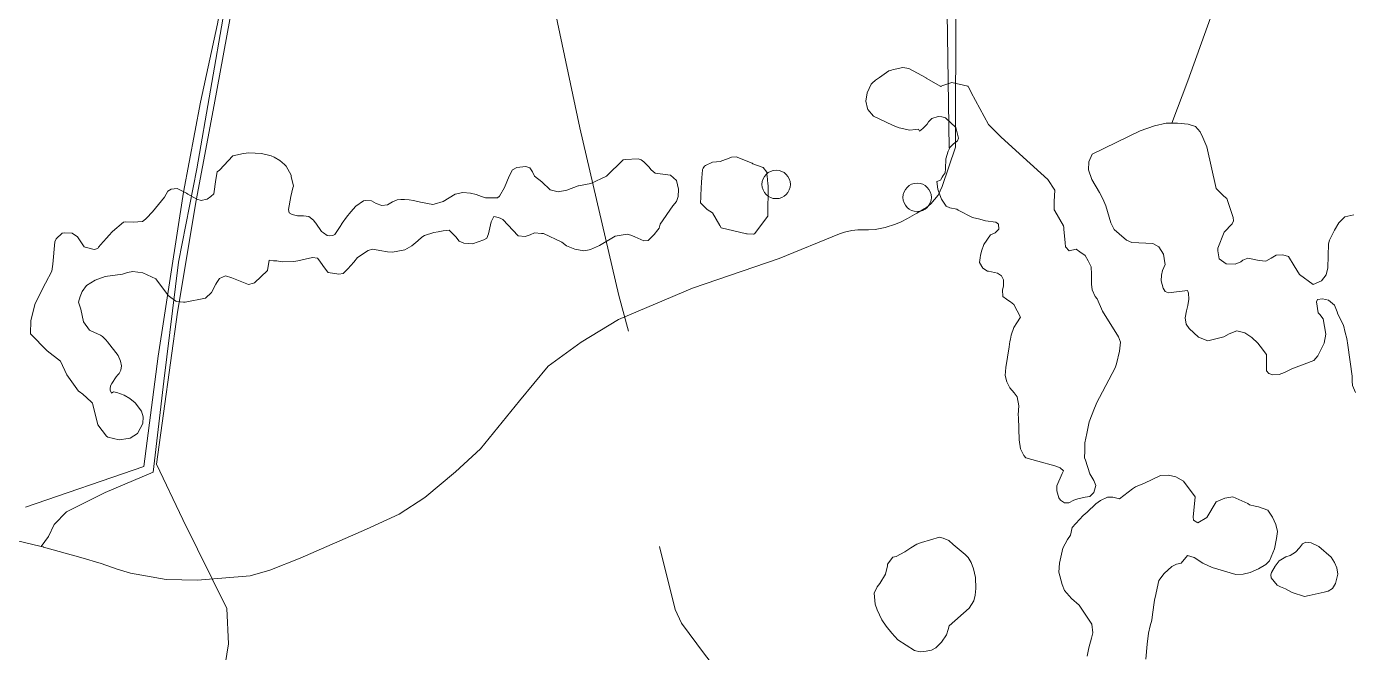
# Model space of a CAD drawing. Header units: metres. Extents: x 4652992 to 4879070, y 2074171 to 2309877.
# Drawn here: x 4654274.9 to 4654461.7, y 2306830.2 to 2306918.4 of the extents above; entities that cross this region are included whole.
import ezdxf

# ---------------------------------------------------------------- set-up
doc = ezdxf.new("R2010")
doc.units = ezdxf.units.M
doc.header["$MEASUREMENT"] = 0
doc.layers.get('0').update_dxf_attribs({"color": 4, "lineweight": 0})
for name, color, linetype, lineweight in [('Level 1', 2, 'Continuous', 0), ('Level 14', 6, 'Continuous', 0), ('Level 3', 46, 'Continuous', 0), ('Level 37', 3, 'Continuous', 0), ('Level 40', 1, 'Continuous', 0)]:
    doc.layers.add(name, color=color, linetype=linetype, lineweight=lineweight)

# ---------------------------------------------------------------- blocks, each defined once
blk = doc.blocks.new('TANQUE')
at = {"color": 0, "linetype": 'ByBlock', "lineweight": -2, "ltscale": 10}
blk.add_circle((0, 0), 2, dxfattribs=at)

msp = doc.modelspace()

# ---------------------------------------------------------------- linework, layer by layer
at = {"layer": 'Level 1'}
msp.add_polyline3d([(4654363.992312, 2306845.150332, 1385.8209), (4654366.208681, 2306836.276491, 1380.5009), (4654367.114077, 2306834.328921, 1379.4809), (4654370.33771, 2306829.982912, 1375.8009), (4654374.737673, 2306824.292483, 1370.3809), (4654377.614931, 2306821.31708, 1365.1009), (4654380.590517, 2306818.670107, 1362.6409), (4654383.959475, 2306815.556887, 1360.3009), (4654389.90729, 2306811.332888, 1358), (4654392.615481, 2306809.687685, 1357), (4654396.544924, 2306806.770876, 1355), (4654404.276308, 2306802.799929, 1353), (4654408.566714, 2306799.373476, 1352.42), (4654409.19208, 2306798.639529, 1352.4), (4654409.871096, 2306797.909914, 1352.4), (4654411.171511, 2306796.429507, 1352.4), (4654411.564089, 2306796.245486, 1352.38), (4654411.940127, 2306796.136111, 1352.36), (4654412.24988, 2306796.113283, 1352.34), (4654412.939089, 2306796.209109, 1352.3), (4654416.652969, 2306796.172719, 1352.313651)], dxfattribs=at)
at = {"layer": 'Level 3'}
for points in [[(4654276.922779, 2306845.142092, 1397.300004), (4654277.963686, 2306846.578127, 1398), (4654278.761294, 2306848.232119, 1399), (4654280.493288, 2306850.012881, 1400), (4654285.969485, 2306852.769289, 1400.12), (4654292.733095, 2306855.599306, 1400), (4654294.189699, 2306868.434511, 1401), (4654296.283083, 2306885.209902, 1402), (4654298.847475, 2306898.352724, 1402.38), (4654302.688296, 2306920.526919, 1402.44), (4654306.956728, 2306942.757876, 1402), (4654313.818383, 2306979.830716, 1401.246301)], [(4654264.991884, 2306847.9975, 1397.3), (4654276.922779, 2306845.142092, 1397.3), (4654277.197695, 2306845.076296, 1397.3), (4654277.245489, 2306845.06312, 1397.3), (4654282.524477, 2306843.607729, 1397.3), (4654285.388125, 2306842.75873, 1397.3), (4654287.655703, 2306841.951113, 1397.3), (4654289.514101, 2306841.408327, 1397.3), (4654294.518679, 2306840.502077, 1397.18), (4654298.951723, 2306840.3855, 1397.02), (4654306.356509, 2306841.004092, 1397.02), (4654309.146731, 2306841.832278, 1397.02), (4654313.420107, 2306843.515322, 1397.02), (4654322.744509, 2306847.601931, 1397.02), (4654327.374087, 2306849.720095, 1397.02), (4654330.96393, 2306852.069094, 1397.02), (4654335.298891, 2306855.684878, 1397), (4654338.794497, 2306858.911684, 1396.94), (4654344.296328, 2306865.686892, 1396.84), (4654348.316103, 2306870.550478, 1396.72), (4654352.977724, 2306873.935915, 1396.72), (4654358.24573, 2306877.109682, 1396.72), (4654368.65851, 2306881.524294, 1396.72), (4654380.869509, 2306885.711733, 1396.72), (4654389.378908, 2306889.204104, 1396.72), (4654390.039492, 2306889.432497, 1396.72), (4654391.069521, 2306889.656924, 1396.72), (4654391.954104, 2306889.765078, 1396.72), (4654393.455508, 2306889.776491, 1396.72), (4654394.360476, 2306889.829287, 1396.72), (4654395.78351, 2306890.077517, 1396.72), (4654397.22748, 2306890.555483, 1396.72), (4654398.029726, 2306890.884524, 1396.72), (4654398.937502, 2306891.372927, 1396.72), (4654400.243105, 2306892.118716, 1396.72), (4654401.591921, 2306892.904482, 1396.72), (4654402.217287, 2306893.409914, 1396.72), (4654403.231081, 2306894.627688, 1396.72), (4654403.831484, 2306895.877077, 1396.72), (4654405.698488, 2306901.425722, 1396.86), (4654405.743899, 2306921.729494, 1396.4)]]:
    msp.add_polyline3d(points, dxfattribs=at)
at = {"layer": 'Level 37'}
for points in [[(4654472.168743, 2307004.035675, 1392.6902), (4654458.661805, 2306965.887813, 1393.2514), (4654441.617868, 2306919.639756, 1394.3514), (4654438.414616, 2306910.747411, 1394.6514), (4654436.157846, 2306904.787936, 1394.685072)], [(4654274.729446, 2306850.694295, 1401.1864), (4654291.396217, 2306856.41574, 1401.7864), (4654293.4364, 2306871.983657, 1402.4864), (4654296.980473, 2306895.071756, 1404.1072), (4654299.37287, 2306907.738708, 1403.8514), (4654301.758105, 2306918.785177, 1403.8514), (4654312.993461, 2306979.447371, 1402.5514), (4654275.494911, 2306982.788654, 1404.5514), (4654252.930984, 2306960.938304, 1405.8514)], [(4654404.801918, 2306901.289521, 1397.8567), (4654403.745977, 2306971.12667, 1398.0514), (4654378.847821, 2306972.901903, 1399.1514), (4654339.390607, 2306976.659923, 1401.1121), (4654314.452355, 2306979.035114, 1402.3514), (4654301.306615, 2306907.394021, 1403.9514), (4654298.748479, 2306893.898562, 1404.1356), (4654296.159264, 2306878.149029, 1402.8864), (4654293.163011, 2306856.76234, 1401.4864), (4654296.902859, 2306848.944624, 1400.7864), (4654303.093077, 2306836.403966, 1397.9864), (4654303.297969, 2306831.448547, 1395.5864), (4654302.391012, 2306825.616385, 1394.69)], [(4654339.390607, 2306976.659923, 1401.112145), (4654344.552806, 2306943.145779, 1401.448409), (4654352.80666, 2306904.141527, 1400.756644), (4654358.292457, 2306880.526699, 1398.681347), (4654359.638482, 2306875.505754, 1397.989583)]]:
    msp.add_polyline3d(points, dxfattribs=at)
at = {"layer": 'Level 40', "color": 3}
for points in [[(4654400.490846, 2306903.934916, 1400.4906), (4654400.078458, 2306903.882569, 1400.4906), (4654399.259106, 2306903.802308, 1400.4906), (4654397.765673, 2306904.128628, 1400.4906), (4654397.371166, 2306904.29625, 1400.4906), (4654396.827216, 2306904.527369, 1400.4906), (4654394.157033, 2306905.801003, 1400.4906), (4654393.331454, 2306906.713266, 1400.4906), (4654393.292353, 2306906.876466, 1400.4906), (4654393.083354, 2306907.883757, 1400.4906), (4654393.263893, 2306909.089824, 1400.4906), (4654393.823337, 2306910.300699, 1400.4906), (4654394.007503, 2306910.490784, 1400.4906), (4654394.094553, 2306910.571085, 1400.4906), (4654394.275487, 2306910.722096, 1400.4906), (4654394.427115, 2306910.844445, 1400.4906), (4654394.965359, 2306911.209097, 1400.4906), (4654396.296366, 2306912.164578, 1400.4906), (4654396.682917, 2306912.271023, 1400.4906), (4654396.90745, 2306912.338391, 1400.4906), (4654397.176218, 2306912.403731, 1400.4906), (4654398.277221, 2306912.614852, 1400.4906), (4654399.098066, 2306912.515817, 1400.4906), (4654401.574433, 2306911.171037, 1400.4906), (4654401.566137, 2306911.132671, 1400.4906), (4654403.602614, 2306909.961828, 1401.8667), (4654403.688603, 2306910.026684, 1401.8667), (4654403.895175, 2306910.102192, 1401.8667), (4654405.153633, 2306910.508504, 1401.8667), (4654407.446738, 2306910.007357, 1401.8667), (4654407.481212, 2306909.947582, 1401.8667), (4654407.536517, 2306909.852702, 1401.8667), (4654407.805098, 2306909.338295, 1401.8667), (4654407.9008, 2306909.126795, 1401.8667), (4654410.338907, 2306904.604289, 1405.3069), (4654412.070861, 2306902.86448, 1406.683), (4654415.23232, 2306900.022945, 1405.3069), (4654418.69027, 2306896.871249, 1402.5547), (4654419.685175, 2306895.372186, 1402.5547), (4654419.597182, 2306893.767446, 1402.5547), (4654419.571896, 2306893.252353, 1402.5547), (4654419.56396, 2306892.595074, 1402.5547), (4654419.660919, 2306892.444002, 1402.5547), (4654420.914362, 2306890.33761, 1402.5547), (4654420.933539, 2306890.091587, 1402.5547), (4654420.951087, 2306889.866467, 1402.5547), (4654421.119247, 2306887.917822, 1402.5547), (4654421.201107, 2306887.375005, 1402.5), (4654421.691227, 2306886.807384, 1402.5), (4654422.660251, 2306887.050077, 1397.5), (4654423.21816, 2306886.671837, 1397.5), (4654423.932836, 2306886.131171, 1397.5), (4654424.350171, 2306885.399096, 1397.5), (4654424.802096, 2306884.531294, 1397.5), (4654424.834512, 2306883.498779, 1397.5), (4654424.858824, 2306882.724402, 1397.5), (4654424.848541, 2306882.085767, 1397.5), (4654424.933939, 2306881.298064, 1397.5), (4654425.372599, 2306880.369128, 1397.5), (4654425.625041, 2306880.057648, 1397.5), (4654426.404276, 2306878.315536, 1395), (4654428.661223, 2306874.68724, 1391.5), (4654428.945447, 2306873.914376, 1391.5), (4654428.801483, 2306872.653475, 1391.5), (4654428.352529, 2306870.877659, 1391.5), (4654428.170723, 2306870.335827, 1391.5), (4654425.97722, 2306866.162672, 1391.5), (4654425.645532, 2306865.524377, 1391.5), (4654425.260424, 2306864.639312, 1391.5), (4654424.525103, 2306862.732379, 1391.5), (4654424.164523, 2306861.066714, 1391.5), (4654423.884077, 2306859.771222, 1391.5), (4654423.890057, 2306858.607039, 1391.5), (4654423.87451, 2306857.641383, 1391.5), (4654423.992506, 2306857.292612, 1391.5), (4654424.595732, 2306855.406386, 1386.5), (4654425.1651, 2306854.436482, 1386.5), (4654425.46473, 2306853.720608, 1386.5), (4654425.18756, 2306852.740357, 1386.5), (4654424.618992, 2306852.213992, 1386.5), (4654423.945062, 2306852.100898, 1386.5), (4654422.920718, 2306851.869146, 1386.5), (4654422.357369, 2306851.666871, 1386.5), (4654421.629651, 2306851.305333, 1386.5), (4654421.044622, 2306851.302925, 1386.5), (4654420.478246, 2306851.686718, 1386.5), (4654420.221947, 2306852.002839, 1386.5), (4654419.976066, 2306852.967155, 1386.5), (4654419.937913, 2306853.691003, 1386.5), (4654420.691617, 2306855.40941, 1388.5), (4654420.900802, 2306855.809145, 1390.5), (4654420.41258, 2306856.239169, 1390.5), (4654419.699212, 2306856.524266, 1390.5), (4654417.26117, 2306857.171577, 1392.5), (4654415.578502, 2306857.660169, 1395), (4654415.325179, 2306857.972628, 1395), (4654414.823663, 2306858.917886, 1395), (4654414.647036, 2306860.177991, 1395), (4654414.567456, 2306863.301025, 1396.5), (4654414.524671, 2306863.695333, 1396.5), (4654414.606338, 2306864.960744, 1396.5), (4654414.387814, 2306866.238632, 1398), (4654413.931057, 2306866.786565, 1398), (4654413.31763, 2306867.496772, 1398), (4654412.927014, 2306868.350432, 1398), (4654412.67171, 2306869.238591, 1398), (4654412.787775, 2306870.365841, 1398), (4654413.255386, 2306873.265371, 1400), (4654413.352841, 2306874.010376, 1400), (4654413.432006, 2306874.376234, 1400), (4654413.550754, 2306874.925025, 1400), (4654413.910002, 2306875.996031, 1400), (4654414.311836, 2306876.674592, 1400), (4654414.861812, 2306877.448526, 1400), (4654413.913302, 2306879.252213, 1400), (4654413.418195, 2306879.615794, 1400), (4654413.363614, 2306879.652792, 1400), (4654412.862207, 2306879.992674, 1400), (4654412.367092, 2306880.356262, 1400), (4654412.321498, 2306881.32418, 1400), (4654412.427054, 2306881.812043, 1400), (4654412.429144, 2306882.7057, 1400), (4654412.16943, 2306883.273354, 1400), (4654411.613419, 2306883.650262, 1400), (4654410.761108, 2306883.836423, 1400), (4654410.328921, 2306883.93082, 1400), (4654410.213191, 2306883.956098, 1400), (4654409.535404, 2306884.359609, 1400), (4654409.071727, 2306885.163433, 1400), (4654409.140771, 2306885.806851, 1404.5), (4654409.221884, 2306886.181797, 1404.5), (4654409.376755, 2306886.897694, 1404.5), (4654409.641963, 2306887.537898, 1404.5), (4654409.681295, 2306887.719708, 1404.5), (4654410.600921, 2306889.042049, 1404.5), (4654411.297666, 2306889.334123, 1404.5), (4654411.79176, 2306889.860875, 1404.5), (4654411.754496, 2306890.56718, 1404.5), (4654411.370351, 2306890.841511, 1404.5), (4654409.892184, 2306891.037493, 1404.5), (4654409.118816, 2306891.269915, 1404.5), (4654408.090335, 2306891.494598, 1404.5), (4654406.087566, 2306892.554913, 1403.1383), (4654405.884218, 2306892.66257, 1403), (4654404.914147, 2306892.874493, 1403), (4654404.394752, 2306893.115176, 1403), (4654403.716705, 2306894.090208, 1403), (4654403.47115, 2306894.716332, 1403), (4654403.191235, 2306895.477188, 1403), (4654403.050769, 2306896.589251, 1403), (4654403.56567, 2306896.758587, 1405.5), (4654403.813948, 2306897.177938, 1405.5), (4654403.964431, 2306897.432109, 1405.5), (4654404.237322, 2306897.816198, 1405.5), (4654404.294723, 2306898.374149, 1405.5), (4654404.341052, 2306899.758583, 1405.5), (4654404.637115, 2306900.834914, 1405.5), (4654404.949288, 2306901.40061, 1405.5), (4654405.429631, 2306901.866171, 1405.5), (4654405.970394, 2306902.318532, 1405.5), (4654406.109366, 2306902.668517, 1405.5), (4654405.728494, 2306904.185463, 1403.5), (4654404.295011, 2306905.553154, 1401.5), (4654403.748133, 2306905.672657, 1401.5), (4654403.248851, 2306905.718006, 1401.5), (4654402.36675, 2306905.464485, 1401.5), (4654401.883674, 2306904.996265, 1401.5), (4654401.683153, 2306904.657563, 1401.5), (4654401.09982, 2306904.019996, 1401.5), (4654400.643078, 2306903.673532, 1401.5), (4654400.620982, 2306903.670305, 1401.4917), (4654400.490846, 2306903.934916, 1400.4906)], [(4654462.010751, 2306866.848079, 1372), (4654461.600287, 2306867.813641, 1372), (4654461.563706, 2306868.428195, 1372), (4654461.540792, 2306869.130815, 1372), (4654460.91455, 2306873.529601, 1378.5), (4654460.775251, 2306874.441347, 1378.5), (4654460.553642, 2306875.319164, 1378.5), (4654460.311703, 2306876.351485, 1378.5), (4654459.534701, 2306877.899128, 1380), (4654459.445294, 2306878.207742, 1380), (4654459.068156, 2306879.146614, 1380), (4654458.217632, 2306879.845653, 1380), (4654457.346731, 2306880.062023, 1380), (4654456.672466, 2306879.942925, 1380), (4654456.502141, 2306879.599893, 1380), (4654456.737099, 2306878.061718, 1380), (4654457.01255, 2306877.828854, 1380), (4654457.440231, 2306877.241571, 1380), (4654457.837665, 2306875.051243, 1380), (4654457.606349, 2306873.784517, 1380), (4654457.292481, 2306873.147283, 1380), (4654456.732816, 2306872.012132, 1380), (4654456.136514, 2306871.359226, 1380), (4654453.04239, 2306870.166654, 1377.5), (4654452.033128, 2306869.653655, 1377.5), (4654451.265912, 2306869.403041, 1377.5), (4654450.353492, 2306869.346012, 1377.5), (4654449.810924, 2306869.522523, 1377.5), (4654449.480253, 2306869.916288, 1377.5), (4654449.48181, 2306870.764474, 1377.5), (4654449.487607, 2306872.22049, 1377.5), (4654448.573211, 2306873.362183, 1381), (4654448.239362, 2306873.801207, 1381), (4654447.422108, 2306874.586482, 1381), (4654446.42648, 2306875.235981, 1381), (4654445.324687, 2306875.513385, 1381), (4654444.232803, 2306875.126027, 1381), (4654443.481678, 2306874.686939, 1381), (4654441.219869, 2306874.10375, 1382.5), (4654439.915534, 2306874.663457, 1382.5), (4654438.593437, 2306875.84842, 1382.5), (4654438.174571, 2306876.491154, 1382.5), (4654438.037629, 2306877.343866, 1382.5), (4654438.235869, 2306878.362032, 1382.5), (4654438.393569, 2306879.090265, 1382.5), (4654438.554912, 2306879.989109, 1382.5), (4654438.478273, 2306880.85426, 1382.5), (4654438.371164, 2306881.204794, 1382.5), (4654435.666824, 2306880.889013, 1389), (4654435.228185, 2306881.086004, 1389), (4654434.95127, 2306881.550145, 1389), (4654434.662274, 2306882.57821, 1389), (4654434.705513, 2306883.371317, 1389), (4654434.839238, 2306884.043721, 1389), (4654435.228988, 2306884.863053, 1392.5), (4654435.186243, 2306885.104844, 1392.5), (4654434.980236, 2306886.312755, 1392.5), (4654434.30169, 2306887.35249, 1392.5), (4654433.454767, 2306887.847183, 1392.5), (4654430.49952, 2306887.990699, 1390.5), (4654429.76826, 2306888.328559, 1390.5), (4654428.715577, 2306889.205662, 1390.5), (4654428.048402, 2306889.824093, 1390.5), (4654427.541133, 2306890.742688, 1390.5), (4654426.838041, 2306893.140393, 1393), (4654426.459937, 2306894.150888, 1393), (4654425.982575, 2306895.028891, 1393), (4654424.901184, 2306896.841745, 1395.5), (4654424.433778, 2306898.218883, 1395.5), (4654424.471627, 2306899.365019, 1395.5), (4654424.95437, 2306900.439051, 1395.5), (4654431.699415, 2306903.713258, 1399.5), (4654433.725315, 2306904.418068, 1399.5), (4654435.355905, 2306904.799961, 1399.5), (4654436.932882, 2306904.776314, 1399.5), (4654438.473465, 2306904.6723, 1399.5), (4654439.47137, 2306904.306023, 1399.5), (4654440.161455, 2306903.583212, 1399.5), (4654440.540925, 2306902.754046, 1399.5), (4654441.100305, 2306901.43621, 1399.5), (4654442.379586, 2306895.602565, 1397.5), (4654442.88901, 2306895.079712, 1397.5), (4654443.485997, 2306894.530136, 1397.5), (4654443.877831, 2306894.159043, 1397.5), (4654444.79986, 2306891.505248, 1394.5), (4654444.830233, 2306891.03489, 1394.5), (4654444.642007, 2306890.629699, 1394.5), (4654443.508162, 2306889.415104, 1394.5), (4654442.637901, 2306887.19463, 1391.5), (4654442.628801, 2306886.825374, 1391.5), (4654442.801793, 2306885.662257, 1391.5), (4654443.812721, 2306884.950881, 1389), (4654445.066434, 2306884.943427, 1389), (4654445.851568, 2306885.259435, 1389), (4654446.168863, 2306885.46978, 1389), (4654446.849432, 2306885.765649, 1389), (4654448.446937, 2306885.422133, 1389), (4654449.392905, 2306885.339418, 1389), (4654450.151307, 2306885.78492, 1389), (4654450.863163, 2306886.210913, 1389), (4654451.779061, 2306886.233446, 1389), (4654452.58717, 2306885.99666, 1389), (4654453.370624, 2306884.698229, 1389), (4654454.107743, 2306883.450168, 1389), (4654456.072405, 2306882.07859, 1390), (4654456.07242, 2306882.078594, 1390), (4654457.210332, 2306882.565637, 1390), (4654457.90504, 2306883.411731, 1390), (4654458.14066, 2306884.423866, 1390), (4654458.214384, 2306887.771418, 1392.5), (4654458.361291, 2306888.314636, 1392.5), (4654459.037293, 2306889.729689, 1392.5), (4654459.674866, 2306890.733559, 1392.5), (4654460.532936, 2306891.59474, 1392.5), (4654461.779001, 2306891.872349, 1392.5)], [(4654287.136699, 2306866.92911, 1406.683), (4654287.591406, 2306866.829885, 1406.683), (4654288.61042, 2306866.445808, 1406.683), (4654289.419665, 2306866.019816, 1406.683), (4654290.182671, 2306865.408751, 1406.683), (4654291.07086, 2306864.230955, 1406.683), (4654291.282723, 2306863.403869, 1406.683), (4654291.246726, 2306862.458594, 1406.683), (4654290.519079, 2306861.090701, 1406.683), (4654289.481159, 2306860.422411, 1406.683), (4654289.20987, 2306860.366162, 1406.683), (4654287.908356, 2306860.196909, 1406.683), (4654286.329468, 2306860.571783, 1406.683), (4654286.137129, 2306860.713114, 1406.683), (4654284.91799, 2306862.268079, 1406.683), (4654284.199152, 2306865.154074, 1406.683), (4654284.16231, 2306865.325448, 1406.683), (4654283.964801, 2306865.518399, 1406.683), (4654282.790039, 2306866.590309, 1406.683), (4654282.27403, 2306867.00589, 1406.683), (4654282.18865, 2306867.02452, 1406.683), (4654282.188441, 2306867.024797, 1406.683), (4654280.575223, 2306869.336888, 1406.683), (4654279.675002, 2306871.243868, 1406.683), (4654277.768371, 2306872.72533, 1408.059084), (4654275.433284, 2306875.10267, 1408.059084), (4654275.486344, 2306877.00984, 1410.123212), (4654276.073635, 2306879.389252, 1411.499298), (4654277.528663, 2306882.22736, 1411.499298), (4654278.442746, 2306883.939771, 1413.563426), (4654278.576364, 2306884.948783, 1413.563426), (4654278.886285, 2306888.05326, 1413.563426), (4654279.074628, 2306888.508329, 1413.563426), (4654279.913196, 2306889.279142, 1413.563426), (4654280.198914, 2306889.342872, 1413.563426), (4654281.293472, 2306889.288873, 1413.563426), (4654282.04272, 2306888.783519, 1413.563426), (4654282.990785, 2306887.378747, 1413.563426), (4654283.142015, 2306887.300082, 1413.563426), (4654284.409372, 2306886.98083, 1412.18734), (4654284.925979, 2306887.133256, 1410.811255), (4654285.00418, 2306887.300457, 1410.811255), (4654285.685504, 2306888.083233, 1410.811255), (4654286.177851, 2306888.622416, 1410.811255), (4654286.481006, 2306888.946955, 1410.811255), (4654286.979653, 2306889.52345, 1410.811255), (4654288.553242, 2306890.835285, 1410.811255), (4654288.84466, 2306890.891378, 1410.811255), (4654289.89462, 2306890.84907, 1410.811255), (4654291.216744, 2306890.928177, 1411.499298), (4654291.607893, 2306891.259692, 1411.499298), (4654291.764534, 2306891.425298, 1411.499298), (4654292.596402, 2306892.289471, 1411.499298), (4654294.299298, 2306894.384862, 1411.499298), (4654294.795185, 2306895.205389, 1411.499298), (4654295.233156, 2306895.494011, 1411.499298), (4654296.108005, 2306895.570604, 1411.499298), (4654297.420422, 2306894.920568, 1411.499298), (4654297.600617, 2306894.783447, 1411.499298), (4654298.836735, 2306894.075022, 1411.499298), (4654299.48322, 2306893.918301, 1411.499298), (4654300.274313, 2306894.068137, 1411.499298), (4654300.319822, 2306894.095121, 1411.499298), (4654300.829171, 2306894.45409, 1411.499298), (4654301.241683, 2306894.831493, 1411.499298), (4654301.547475, 2306896.836096, 1411.499298), (4654301.709647, 2306897.921862, 1411.499298), (4654302.03674, 2306898.18792, 1411.499298), (4654303.950412, 2306900.188012, 1411.499298), (4654305.444718, 2306900.528564, 1411.499298), (4654306.185978, 2306900.614356, 1411.499298), (4654307.956468, 2306900.533033, 1411.499298), (4654309.328002, 2306900.21384, 1411.499298), (4654309.733723, 2306900.026074, 1411.499298), (4654310.557884, 2306899.520373, 1411.499298), (4654311.217132, 2306898.975686, 1411.499298), (4654311.449348, 2306898.728017, 1411.499298), (4654312.130705, 2306897.468383, 1410.811255), (4654312.136485, 2306897.289126, 1410.811255), (4654312.464846, 2306895.926969, 1410.811255), (4654312.400892, 2306895.680647, 1410.811255), (4654312.101641, 2306894.448889, 1410.811255), (4654311.746168, 2306892.647444, 1410.811255), (4654311.878697, 2306892.169187, 1410.811255), (4654312.282686, 2306891.926309, 1410.811255), (4654313.031294, 2306891.75411, 1410.811255), (4654313.875035, 2306891.723335, 1410.811255), (4654314.629261, 2306891.624337, 1410.811255), (4654315.267459, 2306891.140333, 1410.811255), (4654315.537424, 2306890.806389, 1410.811255), (4654315.601959, 2306890.705991, 1410.811255), (4654316.420776, 2306889.545647, 1410.811255), (4654316.67247, 2306889.329547, 1410.811255), (4654317.229417, 2306888.968632, 1410.811255), (4654317.578103, 2306888.937022, 1410.811255), (4654318.018278, 2306888.96208, 1410.811255), (4654318.305334, 2306889.104039, 1410.811255), (4654319.131727, 2306890.358781, 1410.811255), (4654319.196519, 2306890.462261, 1410.811255), (4654319.331933, 2306890.690244, 1410.811255), (4654319.91774, 2306891.545782, 1410.811255), (4654320.525247, 2306892.303816, 1410.811255), (4654321.269919, 2306893.101995, 1410.811255), (4654322.328416, 2306893.861819, 1410.811255), (4654322.588114, 2306893.903834, 1410.811255), (4654323.452889, 2306893.833306, 1410.811255), (4654324.132607, 2306893.490002, 1410.811255), (4654324.919984, 2306893.170768, 1410.811255), (4654325.720693, 2306893.290774, 1410.811255), (4654326.415272, 2306893.714563, 1410.811255), (4654327.061094, 2306893.982517, 1410.811255), (4654327.601751, 2306894.049178, 1410.811255), (4654328.095695, 2306894.026112, 1410.811255), (4654328.746867, 2306894.003876, 1410.811255), (4654329.370784, 2306893.88004, 1410.811255), (4654330.3386, 2306893.639181, 1410.811255), (4654332.092727, 2306893.337772, 1410.811255), (4654332.292208, 2306893.38307, 1410.811255), (4654333.52853, 2306893.773956, 1410.811255), (4654335.25544, 2306894.776125, 1410.811255), (4654336.308195, 2306895.004495, 1410.811255), (4654337.376883, 2306894.935705, 1410.811255), (4654338.194595, 2306894.74902, 1410.811255), (4654338.962824, 2306894.455827, 1410.811255), (4654339.523905, 2306894.280349, 1410.811255), (4654341.190871, 2306894.280648, 1410.811255), (4654341.499818, 2306894.48649, 1410.811255), (4654342.178996, 2306895.722792, 1410.811255), (4654342.830253, 2306897.345846, 1410.811255), (4654343.30738, 2306898.229645, 1410.811255), (4654343.917203, 2306898.554051, 1410.811255), (4654345.194748, 2306898.701075, 1410.811255), (4654345.743165, 2306898.492284, 1410.811255), (4654346.103135, 2306897.9593, 1410.811255), (4654346.405546, 2306897.303922, 1410.811255), (4654347.434389, 2306896.533678, 1405.994957), (4654348.625846, 2306895.422232, 1405.994957), (4654349.727466, 2306895.137212, 1405.306914), (4654350.940894, 2306895.365451, 1405.306914), (4654352.546093, 2306895.956549, 1405.306914), (4654352.613121, 2306895.941908, 1405.306914), (4654354.35535, 2306896.278113, 1405.994957), (4654356.560811, 2306897.347766, 1408.747127), (4654358.896675, 2306899.631828, 1409.43517), (4654359.155705, 2306899.664409, 1409.43517), (4654360.99375, 2306899.784445, 1409.43517), (4654361.424927, 2306899.638762, 1409.43517), (4654361.823254, 2306899.363007, 1409.43517), (4654362.498774, 2306898.63213, 1409.43517), (4654362.852491, 2306898.232653, 1409.43517), (4654363.416494, 2306897.752783, 1409.43517), (4654365.569459, 2306897.486841, 1405.994957), (4654366.387653, 2306896.725918, 1404.618872), (4654366.681216, 2306895.513725, 1404.618872), (4654366.682658, 2306895.468442, 1404.618872), (4654366.618626, 2306894.476058, 1404.618872), (4654366.387865, 2306893.73633, 1404.618872), (4654365.890214, 2306893.153638, 1404.618872), (4654364.123541, 2306890.560594, 1403.930829), (4654363.945708, 2306889.987274, 1403.930829), (4654363.751418, 2306889.75363, 1403.930829), (4654363.248361, 2306889.109223, 1403.930829), (4654362.434125, 2306888.264361, 1403.930829), (4654361.820299, 2306888.218348, 1403.930829), (4654360.53857, 2306888.757914, 1403.930829), (4654359.985767, 2306889.026815, 1403.930829), (4654359.465946, 2306889.14577, 1403.930829), (4654357.781663, 2306888.862583, 1403.930829), (4654357.780969, 2306888.862231, 1403.930829), (4654355.57434, 2306887.57103, 1403.242787), (4654354.277587, 2306886.976022, 1403.242787), (4654354.114634, 2306886.930497, 1403.242787), (4654353.349806, 2306886.80171, 1403.242787), (4654352.098605, 2306887.048539, 1403.242787), (4654350.902029, 2306887.52465, 1403.242787), (4654350.268568, 2306888.029828, 1403.242787), (4654347.661091, 2306889.246648, 1405.306914), (4654347.377992, 2306889.263634, 1405.306914), (4654346.426899, 2306889.336822, 1405.306914), (4654345.805244, 2306889.076206, 1405.306914), (4654345.072605, 2306888.841937, 1405.306914), (4654344.100492, 2306888.915238, 1405.306914), (4654341.92971, 2306891.215768, 1405.306914), (4654341.850509, 2306891.257135, 1405.306914), (4654341.679296, 2306891.355854, 1405.306914), (4654341.316062, 2306891.519109, 1405.306914), (4654340.6867, 2306891.640942, 1405.306914), (4654340.311941, 2306890.89793, 1405.306914), (4654339.92488, 2306889.184359, 1405.306914), (4654339.677703, 2306888.571672, 1405.306914), (4654339.294843, 2306888.337385, 1405.306914), (4654337.655762, 2306887.795204, 1405.306914), (4654336.445274, 2306887.895427, 1405.306914), (4654335.807078, 2306888.158474, 1405.306914), (4654335.35043, 2306888.771761, 1405.306914), (4654334.398167, 2306889.721667, 1405.306914), (4654333.545005, 2306889.607377, 1405.306914), (4654332.85032, 2306889.487394, 1405.306914), (4654332.237295, 2306889.365285, 1405.306914), (4654330.895783, 2306888.944175, 1405.306914), (4654330.546431, 2306888.752927, 1405.306914), (4654329.993134, 2306888.22081, 1405.306914), (4654329.156057, 2306887.53152, 1405.306914), (4654328.159862, 2306886.958616, 1405.306914), (4654326.429766, 2306886.61896, 1405.306914), (4654325.727063, 2306886.682719, 1405.306914), (4654325.447932, 2306886.708045, 1405.306914), (4654324.887902, 2306886.821112, 1405.306914), (4654323.61913, 2306887.046035, 1405.306914), (4654322.992688, 2306886.859225, 1405.306914), (4654321.496527, 2306885.857716, 1405.306914), (4654320.958471, 2306885.216222, 1405.306914), (4654320.119279, 2306884.272407, 1405.306914), (4654319.445437, 2306883.615236, 1405.306914), (4654318.838475, 2306883.5248, 1405.306914), (4654317.370786, 2306883.754328, 1405.306914), (4654317.250877, 2306883.867171, 1405.306914), (4654316.591959, 2306884.746774, 1405.306914), (4654316.173726, 2306885.330565, 1405.306914), (4654315.831499, 2306885.749405, 1407.371042), (4654315.158909, 2306885.860024, 1407.371042), (4654313.079532, 2306885.411384, 1407.371042), (4654313.079382, 2306885.411352, 1407.371042), (4654312.510199, 2306885.296326, 1407.371042), (4654310.895877, 2306885.25048, 1407.371042), (4654310.145271, 2306885.383118, 1407.371042), (4654309.639412, 2306885.402431, 1407.371042), (4654309.033043, 2306885.491853, 1405.994957), (4654308.804617, 2306884.017186, 1405.306914), (4654307.001953, 2306882.303333, 1405.306914), (4654306.831756, 2306882.243565, 1405.306914), (4654306.139759, 2306882.04318, 1405.306914), (4654305.427271, 2306882.333142, 1405.306914), (4654303.778023, 2306882.986482, 1405.306914), (4654302.893113, 2306883.290016, 1405.306914), (4654302.029369, 2306882.92723, 1405.306914), (4654301.660071, 2306882.348558, 1405.306914), (4654301.555102, 2306882.117494, 1405.306914), (4654300.942969, 2306880.929932, 1405.306914), (4654300.07087, 2306880.137645, 1405.306914), (4654297.218233, 2306879.552713, 1406.683), (4654296.983533, 2306879.559196, 1406.683), (4654296.025954, 2306879.678726, 1406.683), (4654295.886411, 2306879.709187, 1406.683), (4654294.826902, 2306880.534143, 1406.683), (4654294.715402, 2306880.647818, 1406.683), (4654293.071033, 2306882.876735, 1410.123212), (4654291.242702, 2306883.69712, 1410.123212), (4654289.842946, 2306883.882406, 1410.123212), (4654289.100649, 2306883.755217, 1410.123212), (4654288.414352, 2306883.508562, 1410.123212), (4654285.974435, 2306883.178992, 1410.123212), (4654285.974291, 2306883.178946, 1410.123212), (4654284.531742, 2306882.664601, 1410.123212), (4654283.344801, 2306881.907527, 1410.123212), (4654282.691717, 2306881.076694, 1410.123212), (4654282.418305, 2306880.355216, 1410.123212), (4654282.199273, 2306879.594235, 1410.123212), (4654282.548098, 2306878.601983, 1408.747127), (4654282.91361, 2306876.782077, 1408.747127), (4654283.76402, 2306875.633621, 1408.747127), (4654283.927954, 2306875.544829, 1408.747127), (4654284.026988, 2306875.501876, 1408.747127), (4654284.335353, 2306875.366827, 1408.747127), (4654284.871266, 2306875.125585, 1408.747127), (4654285.306341, 2306874.916845, 1408.747127), (4654285.590233, 2306874.725506, 1408.747127), (4654286.027601, 2306874.273071, 1408.747127), (4654286.270479, 2306873.977816, 1408.747127), (4654287.779074, 2306872.061104, 1407.371042), (4654288.122617, 2306871.271588, 1407.371042), (4654288.231719, 2306870.597318, 1407.371042), (4654288.139486, 2306870.007607, 1407.371042), (4654287.903468, 2306869.530706, 1407.371042), (4654287.730145, 2306869.339938, 1407.371042), (4654287.48008, 2306869.071046, 1407.371042), (4654286.882124, 2306868.133795, 1407.371042), (4654286.721745, 2306867.777111, 1407.371042), (4654286.646755, 2306867.36042, 1407.371042), (4654286.677109, 2306867.162549, 1407.371042), (4654286.860483, 2306866.763465, 1407.371042), (4654287.136699, 2306866.92911, 1406.683)], [(4654371.453831, 2306899.299747, 1408.059084), (4654372.576681, 2306899.382391, 1408.059084), (4654372.795227, 2306899.464355, 1408.059084), (4654373.4383, 2306899.722259, 1408.059084), (4654374.03188, 2306899.970691, 1408.059084), (4654374.143201, 2306899.992796, 1408.059084), (4654374.806623, 2306900.043044, 1408.059084), (4654377.047404, 2306899.150872, 1408.059084), (4654377.146049, 2306899.087254, 1408.059084), (4654378.618304, 2306898.554397, 1408.059084), (4654379.101137, 2306897.896998, 1408.059084), (4654379.144456, 2306897.530958, 1408.059084), (4654379.163131, 2306897.384808, 1408.059084), (4654379.264142, 2306896.240712, 1408.059084), (4654379.308348, 2306896.012422, 1408.059084), (4654379.265613, 2306891.711379, 1404.618872), (4654379.265543, 2306891.711269, 1404.618872), (4654377.366261, 2306889.201882, 1404.618872), (4654377.295927, 2306889.176631, 1404.618872), (4654377.24286, 2306889.155417, 1404.618872), (4654376.333572, 2306889.180314, 1404.618872), (4654376.259193, 2306889.19927, 1404.618872), (4654372.677321, 2306890.047261, 1407.371042), (4654372.500021, 2306890.363574, 1407.371042), (4654371.454491, 2306892.160663, 1407.371042), (4654371.454367, 2306892.160746, 1407.371042), (4654370.732899, 2306892.633541, 1407.371042), (4654369.796943, 2306893.5896, 1407.371042), (4654369.802338, 2306893.85896, 1407.371042), (4654369.807692, 2306894.054281, 1407.371042), (4654369.823169, 2306894.663832, 1407.371042), (4654369.937628, 2306896.551068, 1407.371042), (4654369.949956, 2306897.029741, 1407.371042), (4654369.953214, 2306897.068091, 1407.371042), (4654370.057875, 2306898.210159, 1407.371042), (4654370.06642, 2306898.249708, 1407.371042), (4654370.136423, 2306898.466475, 1407.371042), (4654370.336577, 2306898.732606, 1407.371042), (4654370.48574, 2306898.851594, 1407.371042), (4654371.453831, 2306899.299747, 1408.059084)], [(4654424.224616, 2306829.698231, 1375), (4654424.47795, 2306830.868177, 1375), (4654424.85181, 2306832.241581, 1375), (4654425.010148, 2306832.972818, 1375), (4654424.898387, 2306834.222462, 1375), (4654423.121439, 2306836.873441, 1376.5), (4654422.024764, 2306837.800548, 1376.5), (4654421.048347, 2306838.93072, 1376.5), (4654420.696211, 2306839.771846, 1376.5), (4654420.221178, 2306841.542738, 1379.5), (4654420.343528, 2306842.810104, 1379.5), (4654420.799884, 2306844.918095, 1379.5), (4654421.446062, 2306846.147339, 1379.5), (4654421.878028, 2306846.738209, 1379.5), (4654422.114089, 2306847.828595, 1379.5), (4654423.66931, 2306849.519873, 1385), (4654424.226497, 2306850.002733, 1385), (4654425.459778, 2306851.169183, 1385), (4654426.089009, 2306851.636326, 1385), (4654427.094051, 2306852.097007, 1385), (4654427.845665, 2306852.084082, 1385), (4654428.78214, 2306851.879689, 1385), (4654430.618744, 2306853.277045, 1382.5), (4654431.058549, 2306853.560155, 1382.5), (4654432.299578, 2306854.047489, 1382.5), (4654434.543158, 2306855.137928, 1380), (4654435.694045, 2306855.19105, 1380), (4654436.709461, 2306854.969413, 1380), (4654437.791254, 2306854.352886, 1380), (4654439.4444, 2306852.166162, 1380), (4654439.311108, 2306850.695973, 1378), (4654439.151504, 2306849.318179, 1375.5), (4654439.202462, 2306848.847806, 1375.5), (4654439.811707, 2306848.485222, 1375.5), (4654441.071742, 2306849.227465, 1375), (4654442.376043, 2306851.440932, 1374), (4654443.631485, 2306851.93393, 1374), (4654444.731812, 2306852.125097, 1373)], [(4654444.731812, 2306852.125097, 1373), (4654446.832995, 2306851.205683, 1373), (4654447.094083, 2306850.995095, 1373), (4654447.899455, 2306850.819321, 1373), (4654448.338746, 2306850.723444, 1373), (4654449.686226, 2306850.244797, 1372), (4654450.317648, 2306849.261035, 1372), (4654450.786524, 2306848.23586, 1372), (4654451.03546, 2306847.2587, 1372), (4654450.901929, 2306846.288119, 1372), (4654450.61786, 2306844.828256, 1369.5), (4654449.901499, 2306843.115829, 1370), (4654449.406336, 2306842.607037, 1370), (4654448.348761, 2306841.989655, 1370), (4654447.160123, 2306841.477978, 1370), (4654446.182308, 2306841.228714, 1370), (4654445.178833, 2306841.216361, 1370), (4654441.834143, 2306842.207822, 1371.5), (4654440.503901, 2306842.805888, 1371.5), (4654439.294751, 2306843.608389, 1371.5), (4654438.356914, 2306843.889984, 1371.5), (4654437.465095, 2306842.815004, 1375), (4654436.817583, 2306842.649946, 1375), (4654436.138392, 2306842.338626, 1375), (4654435.08175, 2306841.343802, 1375), (4654434.333032, 2306840.358385, 1375), (4654434.095454, 2306839.261454, 1375), (4654433.905394, 2306838.38392, 1375), (4654433.731174, 2306837.579523, 1375), (4654433.449585, 2306835.573269, 1375), (4654433.348388, 2306834.752971, 1375), (4654433.101159, 2306833.964541, 1375), (4654432.879436, 2306832.940823, 1375), (4654432.692889, 2306831.373414, 1375), (4654432.468504, 2306829.278276, 1375)], [(4654396.872774, 2306843.642779, 1383), (4654397.32489, 2306843.740319, 1383), (4654398.567106, 2306844.410973, 1383), (4654399.386519, 2306844.938456, 1383), (4654400.24335, 2306845.457776, 1383), (4654400.885664, 2306845.710003, 1383), (4654403.450941, 2306846.442892, 1381.5), (4654403.975842, 2306846.328359, 1381.5), (4654404.768184, 2306845.998196, 1381.5), (4654405.35368, 2306845.437943, 1381.5), (4654407.06726, 2306844.023823, 1380.5), (4654407.490228, 2306843.616569, 1380.5), (4654407.885646, 2306842.900367, 1380.5), (4654408.240381, 2306841.996201, 1380.5), (4654408.484346, 2306840.761894, 1380.5), (4654408.54246, 2306839.213842, 1380.5), (4654408.459825, 2306838.287042, 1380.5), (4654408.288976, 2306837.4976, 1380.5), (4654407.631964, 2306836.459927, 1380.5), (4654404.783087, 2306833.947559, 1377.5), (4654404.676901, 2306833.456875, 1377.5), (4654404.438152, 2306832.718427, 1377.5), (4654403.740781, 2306831.684768, 1377.5), (4654402.933477, 2306830.872724, 1377.5), (4654402.307743, 2306830.534907, 1377.5), (4654401.563899, 2306830.380952, 1377.5), (4654400.723303, 2306830.32715, 1377.5), (4654399.931704, 2306830.49981, 1377.5), (4654397.559853, 2306832.005746, 1379), (4654396.736587, 2306832.934789, 1379), (4654395.921456, 2306833.901518, 1379), (4654395.332033, 2306834.819028, 1379), (4654394.652287, 2306836.229627, 1379), (4654394.385139, 2306836.997971, 1379), (4654394.254233, 2306838.590978, 1380.5), (4654394.637144, 2306839.452297, 1380.5), (4654395.051365, 2306839.913101, 1380.5), (4654395.848454, 2306841.252959, 1382), (4654396.0189, 2306842.040853, 1382), (4654396.091949, 2306842.378525, 1382), (4654396.111296, 2306842.649334, 1382), (4654396.872774, 2306843.642779, 1383)], [(4654455.774998, 2306845.663099, 1362.5), (4654456.855285, 2306845.161602, 1362), (4654458.579554, 2306843.624953, 1360.5), (4654459.052115, 2306842.878557, 1360.5), (4654459.403478, 2306842.147945, 1360.5), (4654459.507609, 2306841.269893, 1360.5), (4654459.190072, 2306839.916302, 1360.5), (4654458.771599, 2306839.217361, 1360.5), (4654458.187545, 2306838.853246, 1360.5), (4654457.620551, 2306838.723245, 1360.5), (4654456.765316, 2306838.535053, 1360.5), (4654455.477796, 2306838.262254, 1360.5), (4654454.847926, 2306838.084476, 1360.5), (4654453.078196, 2306838.662969, 1362), (4654452.145354, 2306839.171285, 1362), (4654451.471354, 2306839.450882, 1362), (4654450.984512, 2306839.698221, 1362), (4654450.148759, 2306840.730303, 1362.5), (4654450.079217, 2306841.153183, 1362.5), (4654450.182682, 2306841.498647, 1362.5), (4654450.681905, 2306842.387123, 1362.5), (4654451.284907, 2306843.119031, 1362.5), (4654452.189825, 2306843.680063, 1362.5), (4654452.812895, 2306843.898155, 1362.5), (4654453.548614, 2306844.356307, 1362.5), (4654454.133521, 2306844.965727, 1362.5), (4654454.550493, 2306845.516701, 1362.5), (4654455.002189, 2306845.740839, 1362.5), (4654455.774998, 2306845.663099, 1362.5)]]:
    msp.add_polyline3d(points, dxfattribs=at)

# ---------------------------------------------------------------- block references
at = {"layer": 'Level 14', "zscale": 0.1}
for p in [(4654380.436627, 2306896.161875, 1398.72011), (4654400.293306, 2306894.336529, 1397.62011)]:
    msp.add_blockref('TANQUE', p, dxfattribs=at)

doc.saveas('drawing.dxf')
